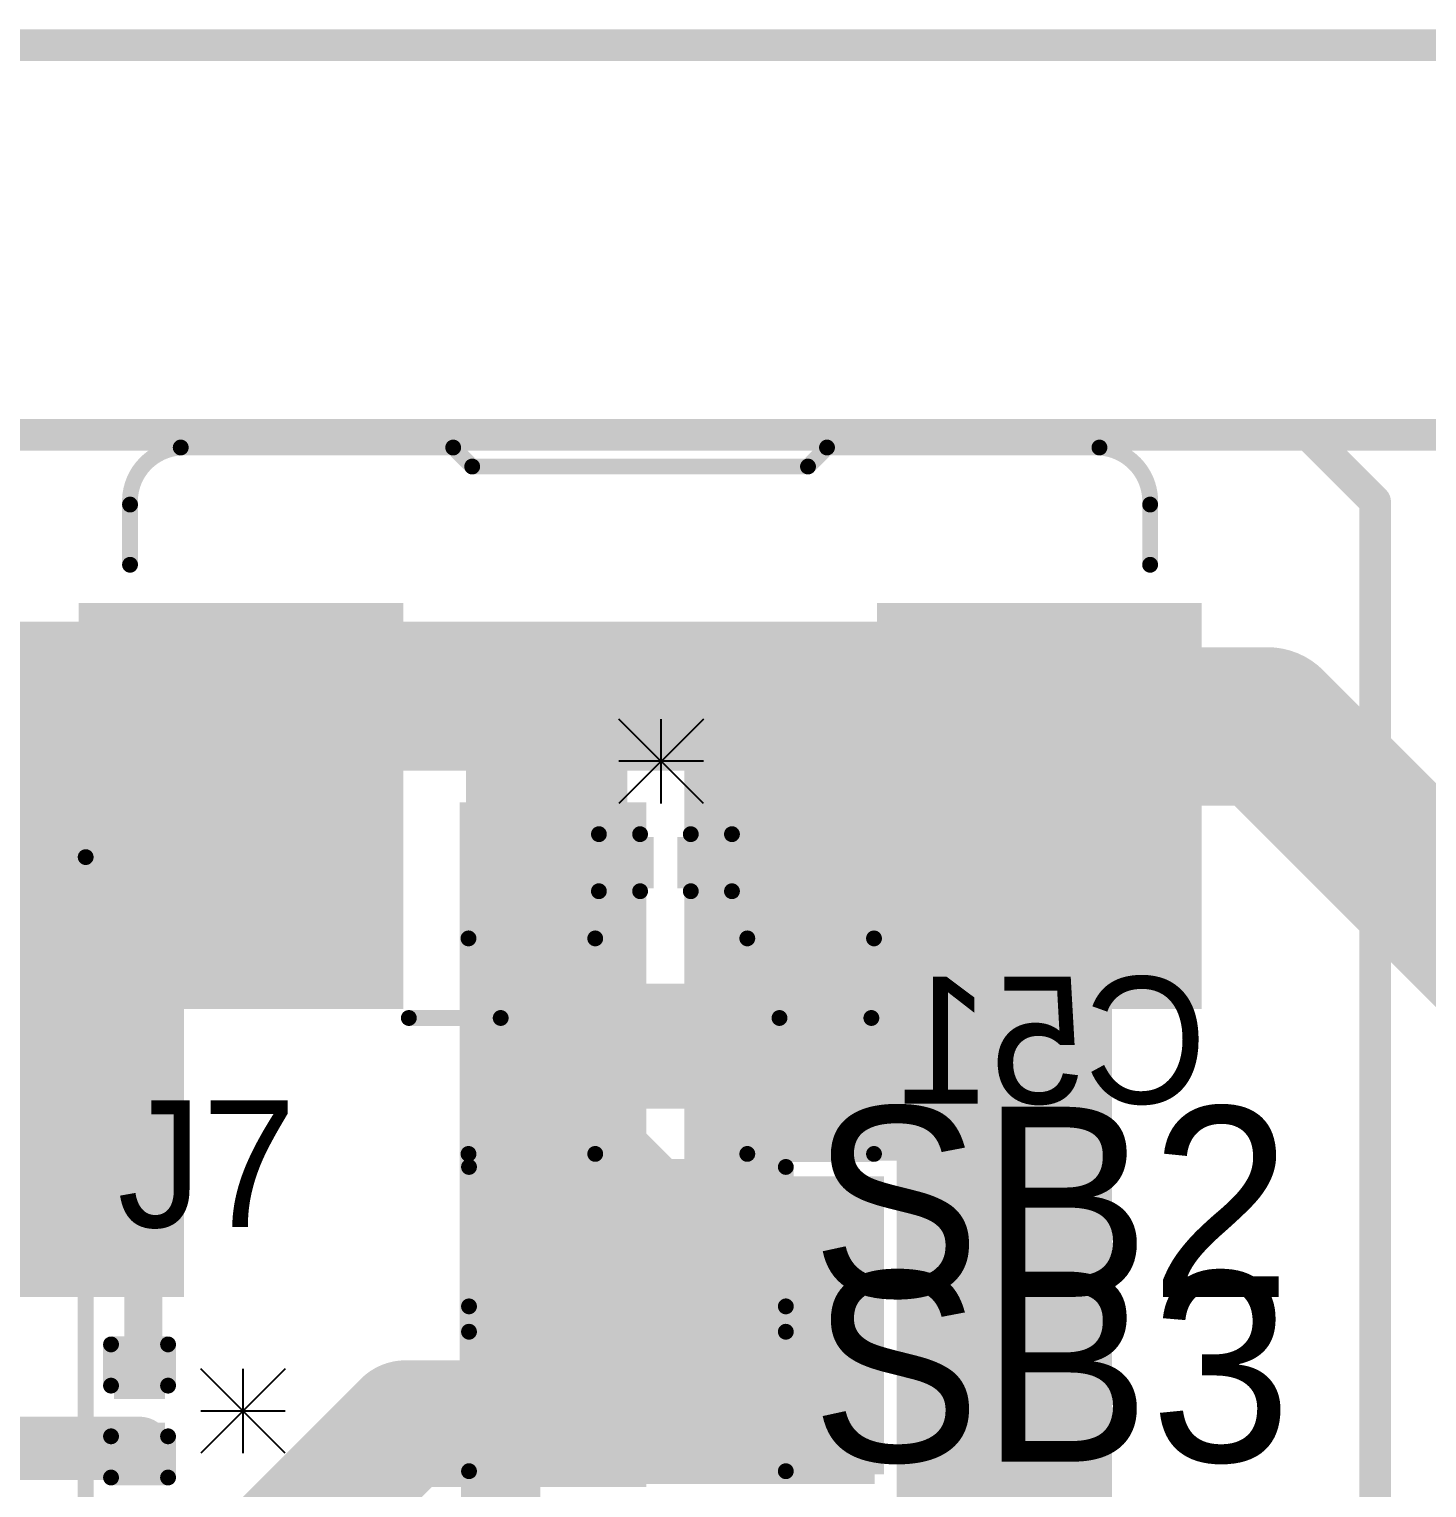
# Model space of a CAD drawing. Header units: millimetres. Extents: x 0.85 to 4.91, y 0.77 to 5.15.
# Drawn here: x 1.6622 to 2.1033, y 4.6677 to 5.128 of the extents above; entities that cross this region are included whole.
import ezdxf

# ---------------------------------------------------------------- set-up
doc = ezdxf.new("R2010")
doc.units = ezdxf.units.MM
doc.header["$MEASUREMENT"] = 0
for name, color, linetype in [('BottomLayer', 5, 'Continuous'), ('BottomOverlay', 54, 'Continuous'), ('BottomPaste', 16, 'Continuous'), ('BottomSolder', 6, 'Continuous'), ('Mechanical1', 6, 'Continuous'), ('Mechanical2', 216, 'Continuous'), ('MultiLayer', 9, 'Continuous'), ('TopLayer', 1, 'Continuous'), ('TopOverlay', 2, 'Continuous'), ('TopPaste', 8, 'Continuous'), ('TopSolder', 216, 'Continuous'), ('ViaHoleLayer', 16, 'Continuous')]:
    doc.layers.add(name, color=color, linetype=linetype)

# ---------------------------------------------------------------- blocks, each defined once
blk = doc.blocks.new('CAP_0201_B_74')
at = {"layer": 'BottomLayer'}
for points in [[(-0.01772, -0.00591), (-0.00591, -0.00591), (-0.01772, 0.00591), (-0.00591, 0.00591)], [(0.00591, -0.00591), (0.01772, -0.00591), (0.00591, 0.00591), (0.01772, 0.00591)]]:
    blk.add_solid(points, dxfattribs=at)
at = {"layer": 'BottomOverlay', "const_width": 0.005}
for points in [[(-0.021, 0.009), (-0.008, 0.009)], [(-0.021, -0.009), (-0.021, 0.009)], [(0.008, 0.009), (0.021, 0.009)], [(0.021, -0.009), (0.021, 0.009)], [(-0.021, -0.009), (-0.008, -0.009)], [(0.008, -0.009), (0.021, -0.009)]]:
    blk.add_lwpolyline(points, dxfattribs=at)
at = {"layer": 'BottomOverlay', "const_width": 0.0025}
for points in [[(-0.02225, 0.009, 1), (-0.01975, 0.009, 1)], [(-0.02225, 0.009, 1), (-0.01975, 0.009, 1)], [(-0.00925, 0.009, 1), (-0.00675, 0.009, 1)], [(0.00675, 0.009, 1), (0.00925, 0.009, 1)], [(0.01975, 0.009, 1), (0.02225, 0.009, 1)], [(0.01975, 0.009, 1), (0.02225, 0.009, 1)], [(-0.02225, -0.009, 1), (-0.01975, -0.009, 1)], [(-0.02225, -0.009, 1), (-0.01975, -0.009, 1)], [(-0.00925, -0.009, 1), (-0.00675, -0.009, 1)], [(0.00675, -0.009, 1), (0.00925, -0.009, 1)], [(0.01975, -0.009, 1), (0.02225, -0.009, 1)], [(0.01975, -0.009, 1), (0.02225, -0.009, 1)]]:
    blk.add_lwpolyline(points, format="xyb", close=True, dxfattribs=at)
at = {"layer": 'BottomPaste'}
for points in [[(-0.01772, -0.00591), (-0.00591, -0.00591), (-0.01772, 0.00591), (-0.00591, 0.00591)], [(0.00591, -0.00591), (0.01772, -0.00591), (0.00591, 0.00591), (0.01772, 0.00591)]]:
    blk.add_solid(points, dxfattribs=at)
at = {"layer": 'BottomSolder'}
for points in [[(-0.01988, -0.00807), (-0.00374, -0.00807), (-0.01988, 0.00807), (-0.00374, 0.00807)], [(0.00374, -0.00807), (0.01988, -0.00807), (0.00374, 0.00807), (0.01988, 0.00807)]]:
    blk.add_solid(points, dxfattribs=at)
blk = doc.blocks.new('S______B______122')
at = {"layer": 'TopLayer'}
for points in [[(-0.015, -0.0175), (-0.015, 0.0175), (-0.045, -0.0175), (-0.045, 0.0175)], [(0.045, -0.0175), (0.045, 0.0175), (0.015, -0.0175), (0.015, 0.0175)]]:
    blk.add_solid(points, dxfattribs=at)
at = {"layer": 'TopOverlay', "const_width": 0.005}
for points in [[(0.05, 0.022), (-0.05, 0.022)], [(-0.05, 0.022), (-0.05, -0.022)], [(0.05, 0.022), (0.05, -0.022)], [(0.05, -0.022), (-0.05, -0.022)]]:
    blk.add_lwpolyline(points, dxfattribs=at)
at = {"layer": 'TopOverlay', "const_width": 0.0025}
for points in [[(-0.05125, 0.022, 1), (-0.04875, 0.022, 1)], [(-0.05125, 0.022, 1), (-0.04875, 0.022, 1)], [(0.04875, 0.022, 1), (0.05125, 0.022, 1)], [(0.04875, 0.022, 1), (0.05125, 0.022, 1)], [(-0.05125, -0.022, 1), (-0.04875, -0.022, 1)], [(-0.05125, -0.022, 1), (-0.04875, -0.022, 1)], [(0.04875, -0.022, 1), (0.05125, -0.022, 1)], [(0.04875, -0.022, 1), (0.05125, -0.022, 1)]]:
    blk.add_lwpolyline(points, format="xyb", close=True, dxfattribs=at)
at = {"layer": 'TopPaste'}
for points in [[(-0.015, -0.0175), (-0.015, 0.0175), (-0.045, -0.0175), (-0.045, 0.0175)], [(0.045, -0.0175), (0.045, 0.0175), (0.015, -0.0175), (0.015, 0.0175)]]:
    blk.add_solid(points, dxfattribs=at)
at = {"layer": 'TopSolder'}
for points in [[(-0.011, -0.0215), (-0.011, 0.0215), (-0.049, -0.0215), (-0.049, 0.0215)], [(0.049, -0.0215), (0.049, 0.0215), (0.011, -0.0215), (0.011, 0.0215)]]:
    blk.add_solid(points, dxfattribs=at)
blk = doc.blocks.new('S______B______123')
at = {"layer": 'TopLayer'}
for points in [[(-0.015, -0.0175), (-0.015, 0.0175), (-0.045, -0.0175), (-0.045, 0.0175)], [(0.045, -0.0175), (0.045, 0.0175), (0.015, -0.0175), (0.015, 0.0175)]]:
    blk.add_solid(points, dxfattribs=at)
at = {"layer": 'TopOverlay', "const_width": 0.005}
for points in [[(0.05, 0.022), (-0.05, 0.022)], [(-0.05, 0.022), (-0.05, -0.022)], [(0.05, 0.022), (0.05, -0.022)], [(0.05, -0.022), (-0.05, -0.022)]]:
    blk.add_lwpolyline(points, dxfattribs=at)
at = {"layer": 'TopOverlay', "const_width": 0.0025}
for points in [[(-0.05125, 0.022, 1), (-0.04875, 0.022, 1)], [(-0.05125, 0.022, 1), (-0.04875, 0.022, 1)], [(0.04875, 0.022, 1), (0.05125, 0.022, 1)], [(0.04875, 0.022, 1), (0.05125, 0.022, 1)], [(-0.05125, -0.022, 1), (-0.04875, -0.022, 1)], [(-0.05125, -0.022, 1), (-0.04875, -0.022, 1)], [(0.04875, -0.022, 1), (0.05125, -0.022, 1)], [(0.04875, -0.022, 1), (0.05125, -0.022, 1)]]:
    blk.add_lwpolyline(points, format="xyb", close=True, dxfattribs=at)
at = {"layer": 'TopPaste'}
for points in [[(-0.015, -0.0175), (-0.015, 0.0175), (-0.045, -0.0175), (-0.045, 0.0175)], [(0.045, -0.0175), (0.045, 0.0175), (0.015, -0.0175), (0.015, 0.0175)]]:
    blk.add_solid(points, dxfattribs=at)
at = {"layer": 'TopSolder'}
for points in [[(-0.011, -0.0215), (-0.011, 0.0215), (-0.049, -0.0215), (-0.049, 0.0215)], [(0.049, -0.0215), (0.049, 0.0215), (0.011, -0.0215), (0.011, 0.0215)]]:
    blk.add_solid(points, dxfattribs=at)
blk = doc.blocks.new('87583_2010BLF_203')
at = {"layer": 'TopOverlay', "const_width": 0.01}
for points in [[(0.26, -0.12594), (0.26, -0.453)], [(0.281, -0.474), (0.26, -0.453)], [(0.281, -0.474), (-0.281, -0.474)]]:
    blk.add_lwpolyline(points, dxfattribs=at)
at = {"layer": 'TopOverlay', "const_width": 0.005}
for points in [[(0.2575, -0.453, 1), (0.2625, -0.453, 1)], [(0.2575, -0.453, 1), (0.2625, -0.453, 1)], [(0.2785, -0.474, 1), (0.2835, -0.474, 1)], [(0.2785, -0.474, 1), (0.2835, -0.474, 1)]]:
    blk.add_lwpolyline(points, format="xyb", close=True, dxfattribs=at)
blk = doc.blocks.new('0527460471_207')
at = {"layer": 'TopLayer'}
for points in [[(-0.03543, 0.02215), (-0.02362, 0.02215), (-0.03543, 0.05364), (-0.02362, 0.05364)], [(-0.01575, 0.02215), (-0.00394, 0.02215), (-0.01575, 0.05364), (-0.00394, 0.05364)], [(0.00394, 0.02215), (0.01575, 0.02215), (0.00394, 0.05364), (0.01575, 0.05364)], [(0.02362, 0.02215), (0.03543, 0.02215), (0.02362, 0.05364), (0.03543, 0.05364)], [(-0.17323, -0.09793), (-0.07874, -0.09793), (-0.17323, 0.02215), (-0.07874, 0.02215)], [(0.17323, 0.02215), (0.07874, 0.02215), (0.17323, -0.09793), (0.07874, -0.09793)]]:
    blk.add_solid(points, dxfattribs=at)
at = {"layer": 'TopOverlay'}
for points, const_width in [([(-0.04639, 0.042, 1), (-0.05361, 0.042, 1)], 0.01), ([(-0.05611, 0.042, 1), (-0.05111, 0.042, 1)], 0.005), ([(-0.04889, 0.042, 1), (-0.04389, 0.042, 1)], 0.005), ([(-0.07425, 0.029, 1), (-0.07175, 0.029, 1)], 0.0025), ([(-0.04525, 0.029, 1), (-0.04275, 0.029, 1)], 0.0025), ([(0.04275, 0.029, 1), (0.04525, 0.029, 1)], 0.0025), ([(0.07175, 0.029, 1), (0.07425, 0.029, 1)], 0.0025), ([(-0.16225, -0.114, 1), (-0.15975, -0.114, 1)], 0.0025), ([(0.15975, -0.114, 1), (0.16225, -0.114, 1)], 0.0025), ([(-0.16225, -0.133, 1), (-0.15975, -0.133, 1)], 0.0025), ([(-0.16225, -0.133, 1), (-0.15975, -0.133, 1)], 0.0025), ([(0.15975, -0.133, 1), (0.16225, -0.133, 1)], 0.0025), ([(0.15975, -0.133, 1), (0.16225, -0.133, 1)], 0.0025), ([(-0.05425, -0.145, 1), (-0.05175, -0.145, 1)], 0.0025), ([(-0.05425, -0.145, 1), (-0.05175, -0.145, 1)], 0.0025), ([(0.05175, -0.145, 1), (0.05425, -0.145, 1)], 0.0025), ([(0.05175, -0.145, 1), (0.05425, -0.145, 1)], 0.0025), ([(-0.14625, -0.151, 1), (-0.14375, -0.151, 1)], 0.0025), ([(-0.14625, -0.151, 1), (-0.14375, -0.151, 1)], 0.0025), ([(-0.06025, -0.151, 1), (-0.05775, -0.151, 1)], 0.0025), ([(-0.06025, -0.151, 1), (-0.05775, -0.151, 1)], 0.0025), ([(0.05775, -0.151, 1), (0.06025, -0.151, 1)], 0.0025), ([(0.05775, -0.151, 1), (0.06025, -0.151, 1)], 0.0025), ([(0.14375, -0.151, 1), (0.14625, -0.151, 1)], 0.0025), ([(0.14375, -0.151, 1), (0.14625, -0.151, 1)], 0.0025)]:
    blk.add_lwpolyline(points, format="xyb", close=True, dxfattribs=dict(at, const_width=const_width))
at = {"layer": 'TopOverlay', "const_width": 0.005}
for points in [[(-0.044, 0.029), (-0.073, 0.029)], [(0.073, 0.029), (0.044, 0.029)], [(-0.161, -0.114), (-0.161, -0.133)], [(0.161, -0.114), (0.161, -0.133)], [(-0.053, -0.145), (-0.059, -0.151)], [(0.053, -0.145), (-0.053, -0.145)], [(0.059, -0.151), (0.053, -0.145)], [(-0.059, -0.151), (-0.145, -0.151)], [(0.145, -0.151), (0.059, -0.151)]]:
    blk.add_lwpolyline(points, dxfattribs=at)
for points in [[(-0.145, -0.151, -0.414214), (-0.161, -0.133)], [(0.161, -0.133, -0.414214), (0.145, -0.151)]]:
    blk.add_lwpolyline(points, format="xyb", dxfattribs=at)
at = {"layer": 'TopPaste'}
for points in [[(-0.03543, 0.02215), (-0.02362, 0.02215), (-0.03543, 0.05364), (-0.02362, 0.05364)], [(-0.01575, 0.02215), (-0.00394, 0.02215), (-0.01575, 0.05364), (-0.00394, 0.05364)], [(0.00394, 0.02215), (0.01575, 0.02215), (0.00394, 0.05364), (0.01575, 0.05364)], [(0.02362, 0.02215), (0.03543, 0.02215), (0.02362, 0.05364), (0.03543, 0.05364)], [(-0.17323, -0.09793), (-0.07874, -0.09793), (-0.17323, 0.02215), (-0.07874, 0.02215)], [(0.17323, 0.02215), (0.07874, 0.02215), (0.17323, -0.09793), (0.07874, -0.09793)]]:
    blk.add_solid(points, dxfattribs=at)
at = {"layer": 'TopSolder'}
for points in [[(-0.03943, 0.01815), (-0.01962, 0.01815), (-0.03943, 0.05764), (-0.01962, 0.05764)], [(-0.01975, 0.01815), (0.00006, 0.01815), (-0.01975, 0.05764), (0.00006, 0.05764)], [(-0.00006, 0.01815), (0.01975, 0.01815), (-0.00006, 0.05764), (0.01975, 0.05764)], [(0.01962, 0.01815), (0.03943, 0.01815), (0.01962, 0.05764), (0.03943, 0.05764)], [(-0.17723, -0.10193), (-0.07474, -0.10193), (-0.17723, 0.02615), (-0.07474, 0.02615)], [(0.17723, 0.02615), (0.07474, 0.02615), (0.17723, -0.10193), (0.07474, -0.10193)]]:
    blk.add_solid(points, dxfattribs=at)
blk = doc.blocks.new('SMC_B_216')
at = {"layer": 'BottomLayer'}
for points in [[(-0.15217, -0.06299), (-0.09232, -0.06299), (-0.15217, 0.06299), (-0.09232, 0.06299)], [(0.09232, -0.06299), (0.15217, -0.06299), (0.09232, 0.06299), (0.15217, 0.06299)]]:
    blk.add_solid(points, dxfattribs=at)
at = {"layer": 'BottomOverlay', "const_width": 0.005}
for points in [[(-0.153, 0.118), (0.136, 0.118)], [(0.136, 0.118), (0.136, 0.073)], [(0.136, -0.073), (0.136, -0.118)], [(-0.153, -0.118), (0.136, -0.118)]]:
    blk.add_lwpolyline(points, dxfattribs=at)
at = {"layer": 'BottomOverlay', "const_width": 0.0025}
for points in [[(-0.15425, 0.118, 1), (-0.15175, 0.118, 1)], [(0.13475, 0.118, 1), (0.13725, 0.118, 1)], [(0.13475, 0.118, 1), (0.13725, 0.118, 1)], [(0.13475, 0.073, 1), (0.13725, 0.073, 1)], [(0.13475, -0.073, 1), (0.13725, -0.073, 1)], [(-0.15425, -0.118, 1), (-0.15175, -0.118, 1)], [(0.13475, -0.118, 1), (0.13725, -0.118, 1)], [(0.13475, -0.118, 1), (0.13725, -0.118, 1)]]:
    blk.add_lwpolyline(points, format="xyb", close=True, dxfattribs=at)
at = {"layer": 'BottomOverlay'}
for points in [[(-0.21801, 0.065), (-0.13801, 0.065), (-0.21801, 0.118), (-0.13801, 0.118)], [(-0.21801, -0.071), (-0.15601, -0.071), (-0.21801, 0.069), (-0.15601, 0.069)], [(-0.21801, -0.118), (-0.13801, -0.118), (-0.21801, -0.065), (-0.13801, -0.065)]]:
    blk.add_solid(points, dxfattribs=at)
at = {"layer": 'BottomPaste'}
for points in [[(-0.15217, -0.06299), (-0.09232, -0.06299), (-0.15217, 0.06299), (-0.09232, 0.06299)], [(0.09232, -0.06299), (0.15217, -0.06299), (0.09232, 0.06299), (0.15217, 0.06299)]]:
    blk.add_solid(points, dxfattribs=at)
at = {"layer": 'BottomSolder'}
for points in [[(-0.15617, -0.06699), (-0.08832, -0.06699), (-0.15617, 0.06699), (-0.08832, 0.06699)], [(0.08832, -0.06699), (0.15617, -0.06699), (0.08832, 0.06699), (0.15617, 0.06699)]]:
    blk.add_solid(points, dxfattribs=at)
blk = doc.blocks.new('C__0805_B_237')
at = {"layer": 'BottomLayer'}
for points in [[(-0.06, -0.03), (-0.02, -0.03), (-0.06, 0.03), (-0.02, 0.03)], [(0.02, -0.03), (0.06, -0.03), (0.02, 0.03), (0.06, 0.03)]]:
    blk.add_solid(points, dxfattribs=at)
at = {"layer": 'BottomOverlay', "const_width": 0.005}
for points in [[(-0.064, 0.034), (-0.024, 0.034)], [(-0.064, -0.034), (-0.064, 0.034)], [(0.024, 0.034), (0.064, 0.034)], [(0.064, -0.034), (0.064, 0.034)], [(-0.064, -0.034), (-0.024, -0.034)], [(0.024, -0.034), (0.064, -0.034)]]:
    blk.add_lwpolyline(points, dxfattribs=at)
at = {"layer": 'BottomOverlay', "const_width": 0.0025}
for points in [[(-0.06525, 0.034, 1), (-0.06275, 0.034, 1)], [(-0.06525, 0.034, 1), (-0.06275, 0.034, 1)], [(-0.02525, 0.034, 1), (-0.02275, 0.034, 1)], [(0.02275, 0.034, 1), (0.02525, 0.034, 1)], [(0.06275, 0.034, 1), (0.06525, 0.034, 1)], [(0.06275, 0.034, 1), (0.06525, 0.034, 1)], [(-0.06525, -0.034, 1), (-0.06275, -0.034, 1)], [(-0.06525, -0.034, 1), (-0.06275, -0.034, 1)], [(-0.02525, -0.034, 1), (-0.02275, -0.034, 1)], [(0.02275, -0.034, 1), (0.02525, -0.034, 1)], [(0.06275, -0.034, 1), (0.06525, -0.034, 1)], [(0.06275, -0.034, 1), (0.06525, -0.034, 1)]]:
    blk.add_lwpolyline(points, format="xyb", close=True, dxfattribs=at)
at = {"layer": 'BottomPaste'}
for points in [[(-0.06, -0.03), (-0.02, -0.03), (-0.06, 0.03), (-0.02, 0.03)], [(0.02, -0.03), (0.06, -0.03), (0.02, 0.03), (0.06, 0.03)]]:
    blk.add_solid(points, dxfattribs=at)
at = {"layer": 'BottomSolder'}
for points in [[(-0.06276, -0.03276), (-0.01724, -0.03276), (-0.06276, 0.03276), (-0.01724, 0.03276)], [(0.01724, -0.03276), (0.06276, -0.03276), (0.01724, 0.03276), (0.06276, 0.03276)]]:
    blk.add_solid(points, dxfattribs=at)
blk = doc.blocks.new('CAP_0201_B_239')
at = {"layer": 'BottomLayer'}
for points in [[(-0.01772, -0.00591), (-0.00591, -0.00591), (-0.01772, 0.00591), (-0.00591, 0.00591)], [(0.00591, -0.00591), (0.01772, -0.00591), (0.00591, 0.00591), (0.01772, 0.00591)]]:
    blk.add_solid(points, dxfattribs=at)
at = {"layer": 'BottomOverlay', "const_width": 0.005}
for points in [[(-0.021, 0.009), (-0.008, 0.009)], [(-0.021, 0.009), (-0.021, -0.009)], [(0.008, 0.009), (0.021, 0.009)], [(0.021, 0.009), (0.021, -0.009)], [(-0.021, -0.009), (-0.008, -0.009)], [(0.008, -0.009), (0.021, -0.009)]]:
    blk.add_lwpolyline(points, dxfattribs=at)
at = {"layer": 'BottomOverlay', "const_width": 0.0025}
for points in [[(-0.02225, 0.009, 1), (-0.01975, 0.009, 1)], [(-0.02225, 0.009, 1), (-0.01975, 0.009, 1)], [(-0.00925, 0.009, 1), (-0.00675, 0.009, 1)], [(0.00675, 0.009, 1), (0.00925, 0.009, 1)], [(0.01975, 0.009, 1), (0.02225, 0.009, 1)], [(0.01975, 0.009, 1), (0.02225, 0.009, 1)], [(-0.02225, -0.009, 1), (-0.01975, -0.009, 1)], [(-0.02225, -0.009, 1), (-0.01975, -0.009, 1)], [(-0.00925, -0.009, 1), (-0.00675, -0.009, 1)], [(0.00675, -0.009, 1), (0.00925, -0.009, 1)], [(0.01975, -0.009, 1), (0.02225, -0.009, 1)], [(0.01975, -0.009, 1), (0.02225, -0.009, 1)]]:
    blk.add_lwpolyline(points, format="xyb", close=True, dxfattribs=at)
at = {"layer": 'BottomPaste'}
for points in [[(-0.01772, -0.00591), (-0.00591, -0.00591), (-0.01772, 0.00591), (-0.00591, 0.00591)], [(0.00591, -0.00591), (0.01772, -0.00591), (0.00591, 0.00591), (0.01772, 0.00591)]]:
    blk.add_solid(points, dxfattribs=at)
at = {"layer": 'BottomSolder'}
for points in [[(-0.01988, -0.00807), (-0.00374, -0.00807), (-0.01988, 0.00807), (-0.00374, 0.00807)], [(0.00374, -0.00807), (0.01988, -0.00807), (0.00374, 0.00807), (0.01988, 0.00807)]]:
    blk.add_solid(points, dxfattribs=at)

msp = doc.modelspace()

# ---------------------------------------------------------------- linework, layer by layer
at = {"layer": 'BottomLayer'}
for points, const_width in [([(1.929, 4.908), (2.053, 4.908)], 0.05), ([(2.053, 4.908), (2.222, 4.739)], 0.05), ([(1.725, 4.632), (1.781, 4.688)], 0.04), ([(1.781, 4.688), (1.848, 4.688)], 0.04), ([(1.58019, 4.68019), (1.697, 4.68019)], 0.02)]:
    msp.add_lwpolyline(points, dxfattribs=dict(at, const_width=const_width))
for points, const_width in [([(1.9165, 4.908, 1), (1.9415, 4.908, 1)], 0.025), ([(2.0405, 4.908, 1), (2.0655, 4.908, 1)], 0.025), ([(2.0405, 4.908, 1), (2.0655, 4.908, 1)], 0.025), ([(1.89713, 4.912, 1), (1.91287, 4.912, 1)], 0.01575), ([(1.81313, 4.865, 1), (1.82887, 4.865, 1)], 0.01575), ([(1.89713, 4.865, 1), (1.91287, 4.865, 1)], 0.01575), ([(1.90513, 4.72, 1), (1.92087, 4.72, 1)], 0.01575), ([(1.771, 4.688, 1), (1.791, 4.688, 1)], 0.02), ([(1.771, 4.688, 1), (1.791, 4.688, 1)], 0.02), ([(1.838, 4.688, 1), (1.858, 4.688, 1)], 0.02), ([(1.692, 4.68019, 1), (1.702, 4.68019, 1)], 0.01)]:
    msp.add_lwpolyline(points, format="xyb", close=True, dxfattribs=dict(at, const_width=const_width))
for points in [[(1.498, 4.728), (1.711, 4.728), (1.498, 4.941), (1.711, 4.941)], [(1.997, 4.894), (1.997, 4.941), (1.696, 4.894), (1.696, 4.941)], [(1.936, 4.337), (2.004, 4.337), (1.936, 4.939), (2.004, 4.939)], [(1.997, 4.9), (1.869, 4.9), (1.997, 4.771), (1.869, 4.771)], [(1.798, 4.668), (1.857, 4.668), (1.798, 4.884), (1.857, 4.884)], [(1.70416, 4.77189), (1.69216, 4.77189), (1.70416, 4.703), (1.69216, 4.703)], [(1.802, 4.669), (1.929, 4.669), (1.802, 4.763), (1.929, 4.763)]]:
    msp.add_solid(points, dxfattribs=at)
at = {"layer": 'BottomOverlay'}
for p, q in [((1.875, 4.91032), (1.84834, 4.88366)), ((1.875, 4.88366), (1.84834, 4.91032)), ((1.86167, 4.88366), (1.86167, 4.91032)), ((1.875, 4.89699), (1.84834, 4.89699)), ((1.743, 4.70532), (1.71634, 4.67866)), ((1.743, 4.67866), (1.71634, 4.70532)), ((1.72967, 4.67866), (1.72967, 4.70532)), ((1.743, 4.69199), (1.71634, 4.69199))]:
    msp.add_line(p, q, dxfattribs=at)
at = {"layer": 'Mechanical1', "const_width": 0.01}
msp.add_lwpolyline([(1, 5.123), (2.64458, 5.123)], dxfattribs=at)
at = {"layer": 'Mechanical2', "const_width": 0.01}
msp.add_lwpolyline([(1, 5), (4.823, 5)], dxfattribs=at)
at = {"layer": 'MultiLayer', "const_width": 0.01575}
for points in [[(1.89713, 4.912, 1), (1.91287, 4.912, 1)], [(1.81313, 4.865, 1), (1.82887, 4.865, 1)], [(1.89713, 4.865, 1), (1.91287, 4.865, 1)], [(1.90513, 4.72, 1), (1.92087, 4.72, 1)]]:
    msp.add_lwpolyline(points, format="xyb", close=True, dxfattribs=at)
at = {"layer": 'TopLayer'}
for points, const_width in [([(1.89713, 4.912, 1), (1.91287, 4.912, 1)], 0.01575), ([(1.81313, 4.865, 1), (1.82887, 4.865, 1)], 0.01575), ([(1.89713, 4.865, 1), (1.91287, 4.865, 1)], 0.01575), ([(1.89575, 4.868, 1), (1.90825, 4.868, 1)], 0.0125), ([(1.89875, 4.865, 1), (1.91125, 4.865, 1)], 0.0125), ([(1.82247, 4.80711, 1), (1.82847, 4.80711, 1)], 0.006), ([(1.84216, 4.80711, 1), (1.84816, 4.80711, 1)], 0.006), ([(1.84216, 4.78284, 1), (1.84816, 4.78284, 1)], 0.006), ([(1.84216, 4.78284, 1), (1.84816, 4.78284, 1)], 0.006), ([(1.82247, 4.75147, 1), (1.82847, 4.75147, 1)], 0.006), ([(1.82247, 4.75147, 1), (1.82847, 4.75147, 1)], 0.006), ([(1.818, 4.747, 1), (1.824, 4.747, 1)], 0.006), ([(1.878, 4.747, 1), (1.884, 4.747, 1)], 0.006), ([(1.90513, 4.72, 1), (1.92087, 4.72, 1)], 0.01575), ([(1.81475, 4.695, 1), (1.82725, 4.695, 1)], 0.0125), ([(1.80475, 4.685, 1), (1.81725, 4.685, 1)], 0.0125), ([(1.80475, 4.685, 1), (1.81725, 4.685, 1)], 0.0125)]:
    msp.add_lwpolyline(points, format="xyb", close=True, dxfattribs=dict(at, const_width=const_width))
for points, const_width in [([(1.902, 4.868), (1.905, 4.865)], 0.025), ([(1.82547, 4.75147), (1.82547, 4.80711)], 0.012), ([(1.84516, 4.78284), (1.84516, 4.80711)], 0.012), ([(1.84516, 4.78284), (1.881, 4.747)], 0.012), ([(1.821, 4.747), (1.82547, 4.75147)], 0.012), ([(1.811, 4.685), (1.821, 4.695)], 0.025), ([(1.811, 4.63), (1.811, 4.685)], 0.025)]:
    msp.add_lwpolyline(points, dxfattribs=dict(at, const_width=const_width))
for points in [[(1.8, 4.844), (1.851, 4.844), (1.8, 4.94), (1.851, 4.94)], [(1.925, 4.941), (1.87868, 4.941), (1.925, 4.844), (1.87868, 4.844)], [(1.839, 4.80711), (1.851, 4.80711), (1.839, 4.876), (1.851, 4.876)], [(1.87837, 4.80711), (1.89037, 4.80711), (1.87837, 4.876), (1.89037, 4.876)], [(1.865, 4.672), (1.932, 4.672), (1.865, 4.766), (1.932, 4.766)]]:
    msp.add_solid(points, dxfattribs=at)
at = {"layer": 'ViaHoleLayer', "const_width": 0.00591}
for points in [[(1.90205, 4.912, 1), (1.90795, 4.912, 1)], [(1.81805, 4.865, 1), (1.82395, 4.865, 1)], [(1.90205, 4.865, 1), (1.90795, 4.865, 1)], [(1.91005, 4.72, 1), (1.91595, 4.72, 1)]]:
    msp.add_lwpolyline(points, format="xyb", close=True, dxfattribs=at)

# ---------------------------------------------------------------- block references
for name, p, rotation in [('87583_2010BLF_203', (2.347, 4.526), 180), ('0527460471_207', (1.855, 4.845), 180), ('SMC_B_216', (1.562, 4.73076), 90), ('CAP_0201_B_74', (1.863, 4.865), 360), ('S______B______123', (1.851, 4.747), 180), ('S______B______122', (1.851, 4.695), 180), ('CAP_0201_B_239', (1.697, 4.692), 90)]:
    msp.add_blockref(name, p, dxfattribs=dict(rotation=rotation))
msp.add_blockref('C__0805_B_237', (1.86484, 4.80711))

# ---------------------------------------------------------------- texts
at = {"layer": 'BottomOverlay', "text_generation_flag": 2}
msp.add_text('C51', height=0.04, dxfattribs=at).set_placement((2.034, 4.789))
at = {"layer": 'TopOverlay'}
for s, height, p in [('J7', 0.04, (1.69, 4.75)), ('SB2', 0.06, (1.909, 4.728)), ('SB3', 0.06, (1.909, 4.676))]:
    msp.add_text(s, height=height, dxfattribs=at).set_placement(p)

doc.saveas('drawing.dxf')
